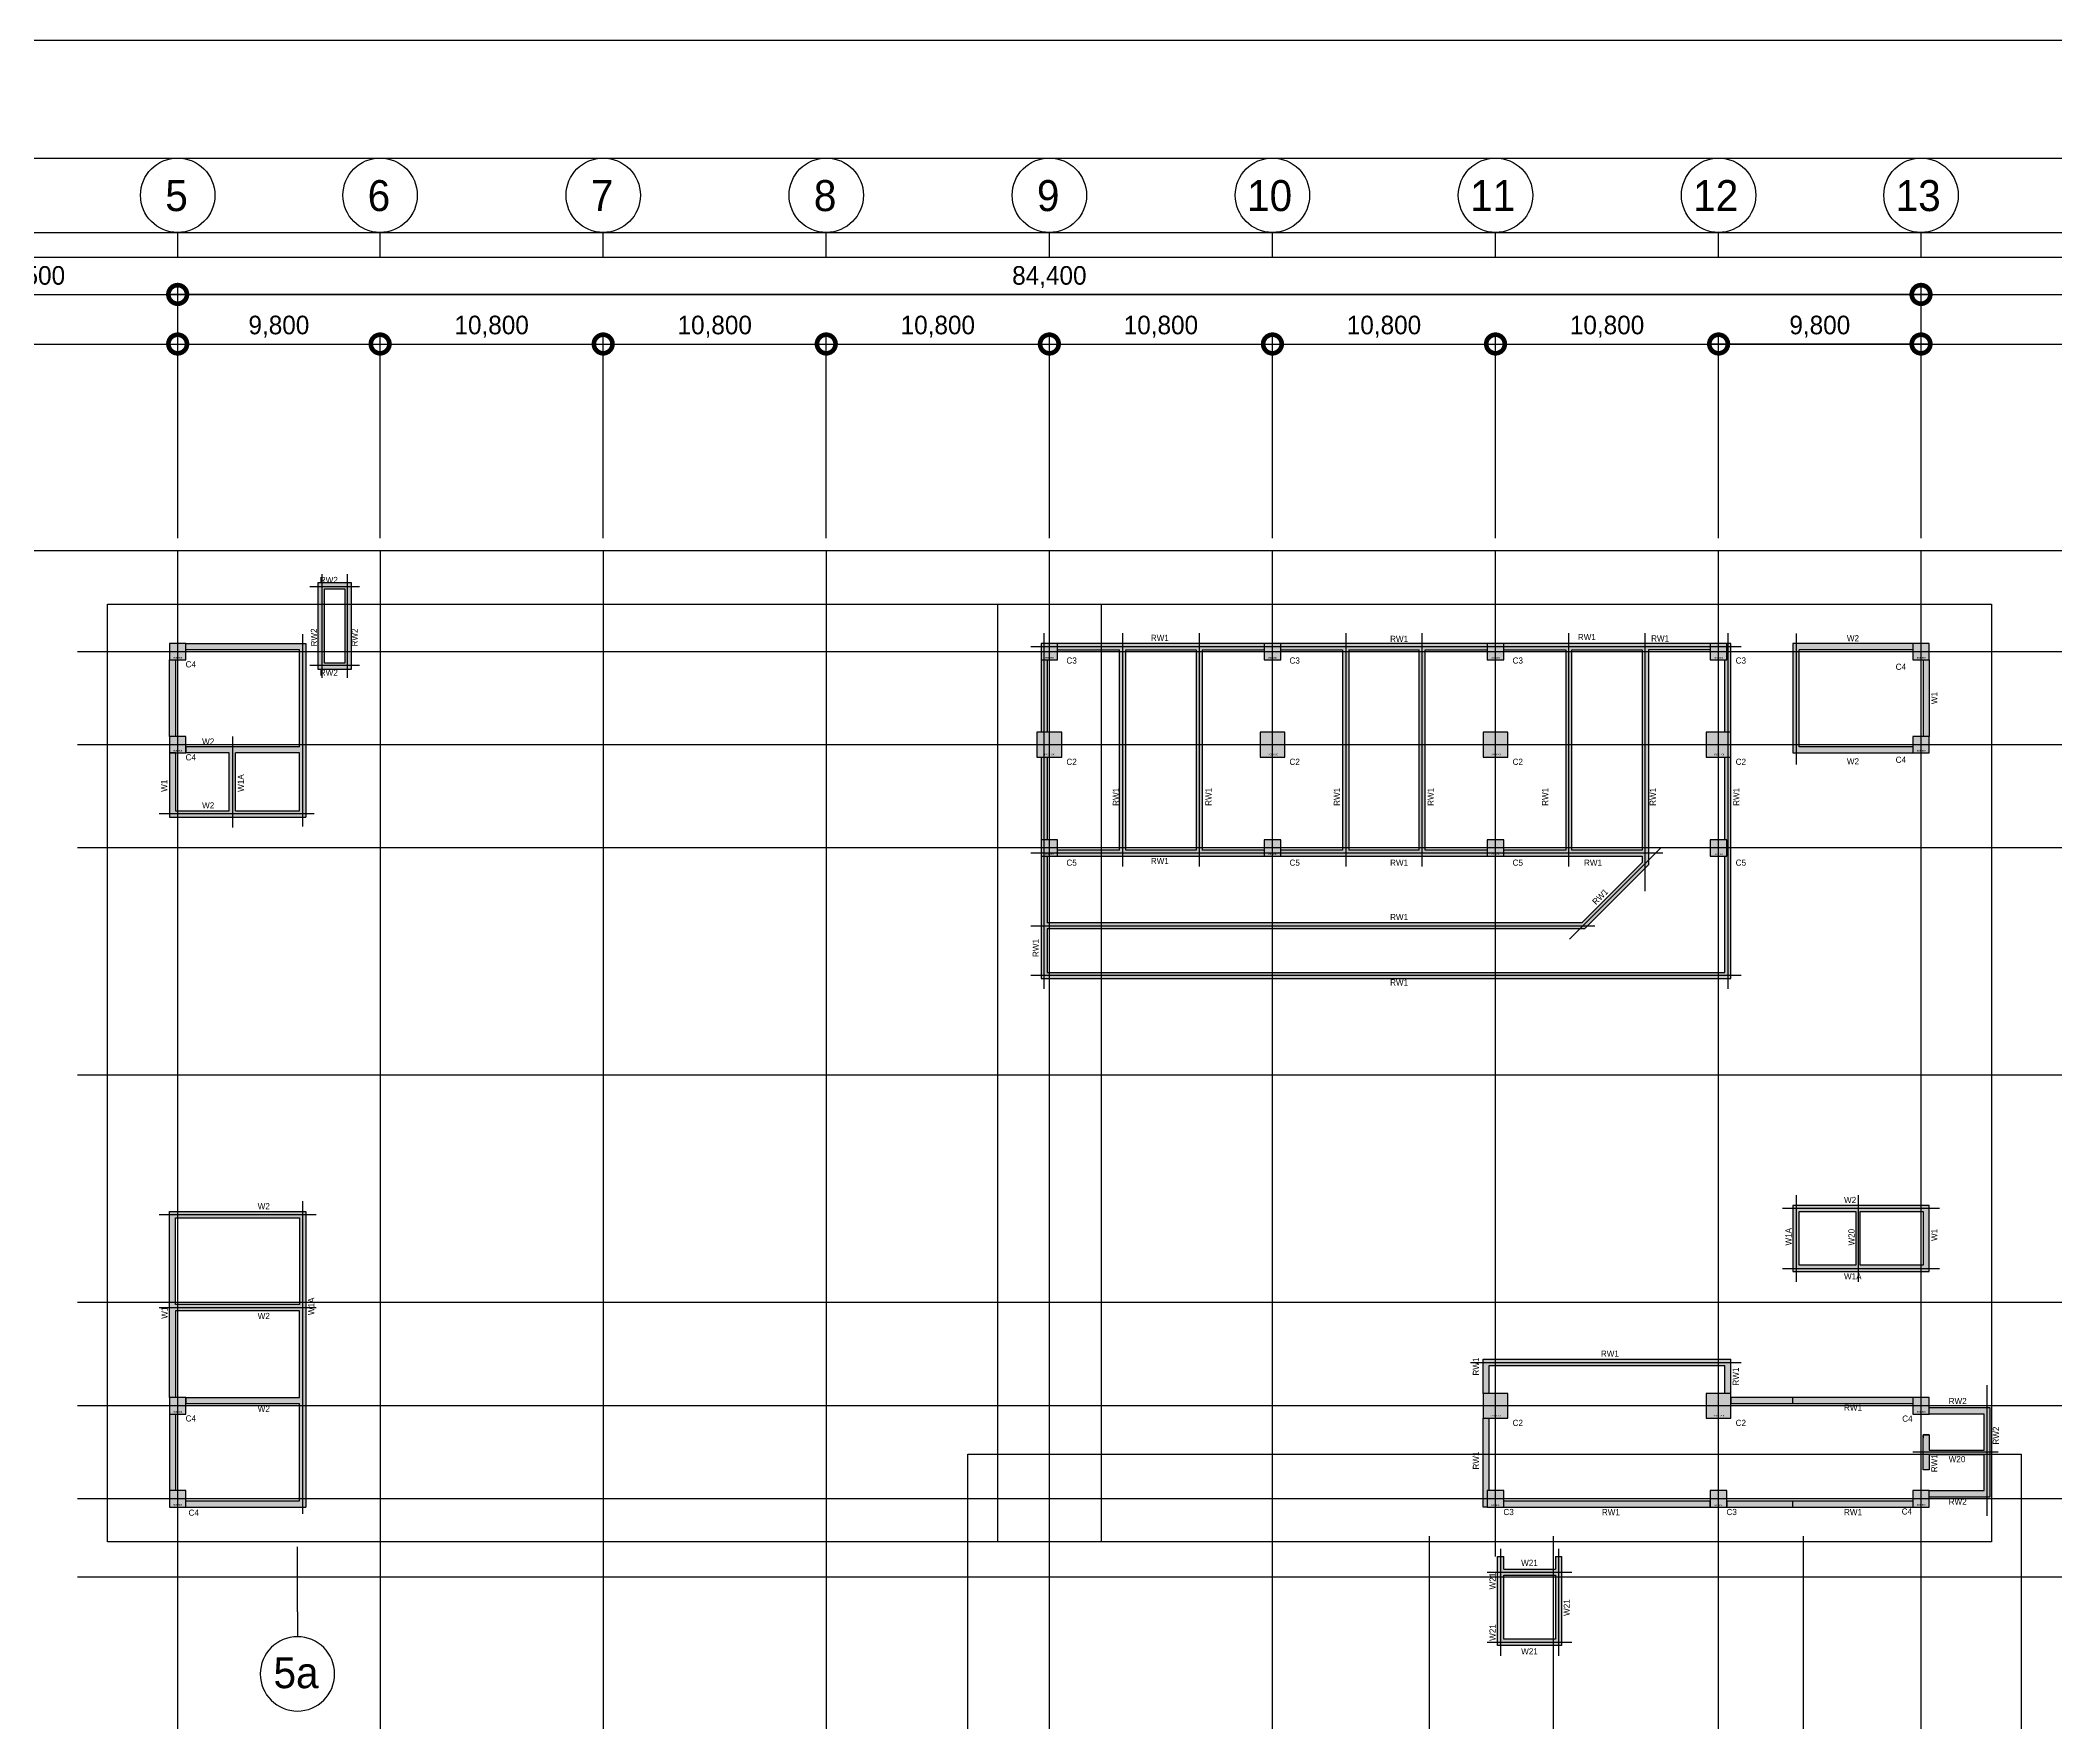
# Model space of a CAD drawing. Header units: millimetres. Extents: x 0 to 252300, y 0 to 178200.
# Drawn here: x 85903 to 183474, y 96767 to 178200 of the extents above; entities that cross this region are included whole.
import ezdxf

# ---------------------------------------------------------------- set-up
doc = ezdxf.new("R2010")
doc.units = ezdxf.units.MM
doc.header["$LTSCALE"] = 300
for name, color, linetype in [('A-CEN', 1, 'Continuous'), ('A-CEN_axis', 12, 'Continuous'), ('A-COLUMN', 2, 'Continuous'), ('A-CON', 2, 'Continuous'), ('A-DIM', 7, 'Continuous'), ('A-SYM-BUB', 3, 'Continuous'), ('구조SOLID', 253, 'Continuous')]:
    doc.layers.add(name, color=color, linetype=linetype)
doc.layers.add('NOPLOT', color=191, linetype='Continuous', plot=False)
doc.layers.add('기둥부호', color=171, linetype='Continuous', plot=False)
doc.styles.add('Gdim', font='Dotum.ttf')
doc.dimstyles.new('Gdim300', dxfattribs={"dimscale": 300, "dimtxt": 3, "dimasz": 6, "dimexe": 1.5, "dimexo": 2, "dimgap": 1, "dimtad": 1, "dimdec": 0, "dimzin": 0, "dimdsep": 46, "dimlunit": 6, "dimtxsty": 'Gdim', "dimblk": 'DOTSMALL', "dimblk1": 'DOTSMALL', "dimblk2": 'DOTSMALL', "dimcen": 1.5, "dimdle": 1.5, "dimclrd": 1, "dimclre": 1, "dimclrt": 256, "dimazin": 0, "dimtfac": 1, "dimtdec": 0, "dimtix": 1, "dimtmove": 2, "dimatfit": 3, "dimldrblk": 'DOTSMALL', "dimfxl": 1, "dimtolj": 1, "dimtzin": 0, "dimlwd": -1, "dimlwe": -1, "dimarcsym": 0})

# ---------------------------------------------------------------- blocks, each defined once
blk = doc.blocks.new('A$Cd589e0f6')
at = {"layer": 'NOPLOT'}
for points in [[(9900, -5700), (218700, -5700), (218700, -172500), (9900, -172500)], [(13500, -9300), (215100, -9300), (215100, -168900), (13500, -168900)], [(14700, -10500), (213900, -10500), (213900, -167700), (14700, -167700)], [(16500, -12300), (212100, -12300), (212100, -165900), (16500, -165900)], [(18900, -14700), (209700, -14700), (209700, -163500), (18900, -163500)], [(28900, -24700), (199700, -24700), (199700, -153500), (28900, -153500)]]:
    blk.add_lwpolyline(points, close=True, dxfattribs=at)
blk = doc.blocks.new('_DotSmall')
at = {"color": 0, "linetype": 'ByBlock', "const_width": 0.5}
blk.add_lwpolyline([(-0.0625, 0, 1), (0.0625, 0, 1)], format="xyb", close=True, dxfattribs=at)
blk = doc.blocks.new('*D41')
at = {"layer": 'A-DIM', "color": 1, "transparency": 16777216}
for p, q in [((62350, 14895), (74050, 14895)), ((62800, 5495), (62800, 15345)), ((73600, 5495), (73600, 15345))]:
    blk.add_line(p, q, dxfattribs=at)
at = {"layer": 'Defpoints', "color": 0, "transparency": 16777216}
for p in [(73600, 14895), (62800, 4895), (73600, 4895)]:
    blk.add_point(p, dxfattribs=at)
at = {"layer": 'A-DIM', "color": 1, "transparency": 16777216, "xscale": 1800, "yscale": 1800, "zscale": 1800, "rotation": 180}
blk.add_blockref('_DotSmall', (62800, 14895), dxfattribs=at)
at = {"layer": 'A-DIM', "color": 1, "transparency": 16777216, "xscale": 1800, "yscale": 1800, "zscale": 1800}
blk.add_blockref('_DotSmall', (73600, 14895), dxfattribs=at)
at = {"layer": 'A-DIM', "color": 3, "transparency": 16777216, "insert": (68200, 15732), "char_height": 900, "attachment_point": 5, "style": 'Gdim'}
blk.add_mtext('\\A1;10,800', dxfattribs=at)
blk = doc.blocks.new('*D42')
at = {"layer": 'A-DIM', "color": 1, "transparency": 16777216}
for p, q in [((51550, 14895), (63250, 14895)), ((52000, 5495), (52000, 15345)), ((62800, 5495), (62800, 15345))]:
    blk.add_line(p, q, dxfattribs=at)
at = {"layer": 'Defpoints', "color": 0, "transparency": 16777216}
for p in [(62800, 14895), (52000, 4895), (62800, 4895)]:
    blk.add_point(p, dxfattribs=at)
at = {"layer": 'A-DIM', "color": 1, "transparency": 16777216, "xscale": 1800, "yscale": 1800, "zscale": 1800, "rotation": 180}
blk.add_blockref('_DotSmall', (52000, 14895), dxfattribs=at)
at = {"layer": 'A-DIM', "color": 1, "transparency": 16777216, "xscale": 1800, "yscale": 1800, "zscale": 1800}
blk.add_blockref('_DotSmall', (62800, 14895), dxfattribs=at)
at = {"layer": 'A-DIM', "color": 3, "transparency": 16777216, "insert": (57400, 15732), "char_height": 900, "attachment_point": 5, "style": 'Gdim'}
blk.add_mtext('\\A1;10,800', dxfattribs=at)
blk = doc.blocks.new('*D43')
at = {"layer": 'A-DIM', "color": 1, "transparency": 16777216}
for p, q in [((41750, 14895), (52450, 14895)), ((42200, 5495), (42200, 15345)), ((52000, 5495), (52000, 15345))]:
    blk.add_line(p, q, dxfattribs=at)
at = {"layer": 'Defpoints', "color": 0, "transparency": 16777216}
for p in [(52000, 14895), (42200, 4895), (52000, 4895)]:
    blk.add_point(p, dxfattribs=at)
at = {"layer": 'A-DIM', "color": 1, "transparency": 16777216, "xscale": 1800, "yscale": 1800, "zscale": 1800, "rotation": 180}
blk.add_blockref('_DotSmall', (42200, 14895), dxfattribs=at)
at = {"layer": 'A-DIM', "color": 1, "transparency": 16777216, "xscale": 1800, "yscale": 1800, "zscale": 1800}
blk.add_blockref('_DotSmall', (52000, 14895), dxfattribs=at)
at = {"layer": 'A-DIM', "color": 3, "transparency": 16777216, "insert": (47100, 15732), "char_height": 900, "attachment_point": 5, "style": 'Gdim'}
blk.add_mtext('\\A1;9,800', dxfattribs=at)
blk = doc.blocks.new('*D44')
at = {"layer": 'A-DIM', "color": 1, "transparency": 16777216}
for p, q in [((27700, 5495), (27700, 17745)), ((42200, 5495), (42200, 17745)), ((27250, 17295), (42650, 17295))]:
    blk.add_line(p, q, dxfattribs=at)
at = {"layer": 'Defpoints', "color": 0, "transparency": 16777216}
for p in [(42200, 17295), (27700, 4895), (42200, 4895)]:
    blk.add_point(p, dxfattribs=at)
at = {"layer": 'A-DIM', "color": 1, "transparency": 16777216, "xscale": 1800, "yscale": 1800, "zscale": 1800, "rotation": 180}
blk.add_blockref('_DotSmall', (27700, 17295), dxfattribs=at)
at = {"layer": 'A-DIM', "color": 1, "transparency": 16777216, "xscale": 1800, "yscale": 1800, "zscale": 1800}
blk.add_blockref('_DotSmall', (42200, 17295), dxfattribs=at)
at = {"layer": 'A-DIM', "color": 3, "transparency": 16777216, "insert": (34950, 18132), "char_height": 900, "attachment_point": 5, "style": 'Gdim'}
blk.add_mtext('\\A1;14,500', dxfattribs=at)
blk = doc.blocks.new('*D48')
at = {"layer": 'A-DIM', "color": 1, "transparency": 16777216}
for p, q in [((73150, 14895), (84850, 14895)), ((73600, 5495), (73600, 15345)), ((84400, 5495), (84400, 15345))]:
    blk.add_line(p, q, dxfattribs=at)
at = {"layer": 'Defpoints', "color": 0, "transparency": 16777216}
for p in [(84400, 14895), (73600, 4895), (84400, 4895)]:
    blk.add_point(p, dxfattribs=at)
at = {"layer": 'A-DIM', "color": 1, "transparency": 16777216, "xscale": 1800, "yscale": 1800, "zscale": 1800, "rotation": 180}
blk.add_blockref('_DotSmall', (73600, 14895), dxfattribs=at)
at = {"layer": 'A-DIM', "color": 1, "transparency": 16777216, "xscale": 1800, "yscale": 1800, "zscale": 1800}
blk.add_blockref('_DotSmall', (84400, 14895), dxfattribs=at)
at = {"layer": 'A-DIM', "color": 3, "transparency": 16777216, "insert": (79000, 15732), "char_height": 900, "attachment_point": 5, "style": 'Gdim'}
blk.add_mtext('\\A1;10,800', dxfattribs=at)
blk = doc.blocks.new('*D55')
at = {"layer": 'A-DIM', "color": 1, "transparency": 16777216}
for p, q in [((105550, 14895), (117250, 14895)), ((106000, 5495), (106000, 15345)), ((116800, 5495), (116800, 15345))]:
    blk.add_line(p, q, dxfattribs=at)
at = {"layer": 'Defpoints', "color": 0, "transparency": 16777216}
for p in [(116800, 14895), (106000, 4895), (116800, 4895)]:
    blk.add_point(p, dxfattribs=at)
at = {"layer": 'A-DIM', "color": 1, "transparency": 16777216, "xscale": 1800, "yscale": 1800, "zscale": 1800, "rotation": 180}
blk.add_blockref('_DotSmall', (106000, 14895), dxfattribs=at)
at = {"layer": 'A-DIM', "color": 1, "transparency": 16777216, "xscale": 1800, "yscale": 1800, "zscale": 1800}
blk.add_blockref('_DotSmall', (116800, 14895), dxfattribs=at)
at = {"layer": 'A-DIM', "color": 3, "transparency": 16777216, "insert": (111400, 15732), "char_height": 900, "attachment_point": 5, "style": 'Gdim'}
blk.add_mtext('\\A1;10,800', dxfattribs=at)
blk = doc.blocks.new('*D56')
at = {"layer": 'A-DIM', "color": 1, "transparency": 16777216}
for p, q in [((127050, 14895), (116350, 14895)), ((116800, 5495), (116800, 15345)), ((126600, 5495), (126600, 15345))]:
    blk.add_line(p, q, dxfattribs=at)
at = {"layer": 'Defpoints', "color": 0, "transparency": 16777216}
for p in [(116800, 14895), (116800, 4895), (126600, 4895)]:
    blk.add_point(p, dxfattribs=at)
at = {"layer": 'A-DIM', "color": 1, "transparency": 16777216, "xscale": 1800, "yscale": 1800, "zscale": 1800, "rotation": 180}
blk.add_blockref('_DotSmall', (116800, 14895), dxfattribs=at)
at = {"layer": 'A-DIM', "color": 1, "transparency": 16777216, "xscale": 1800, "yscale": 1800, "zscale": 1800}
blk.add_blockref('_DotSmall', (126600, 14895), dxfattribs=at)
at = {"layer": 'A-DIM', "color": 3, "transparency": 16777216, "insert": (121700, 15732), "char_height": 900, "attachment_point": 5, "style": 'Gdim'}
blk.add_mtext('\\A1;9,800', dxfattribs=at)
blk = doc.blocks.new('*D57')
at = {"layer": 'A-DIM', "color": 1, "transparency": 16777216}
for p, q in [((42200, 5495), (42200, 17745)), ((126600, 5495), (126600, 17745)), ((127050, 17295), (41750, 17295))]:
    blk.add_line(p, q, dxfattribs=at)
at = {"layer": 'Defpoints', "color": 0, "transparency": 16777216}
for p in [(42200, 17295), (42200, 4895), (126600, 4895)]:
    blk.add_point(p, dxfattribs=at)
at = {"layer": 'A-DIM', "color": 1, "transparency": 16777216, "xscale": 1800, "yscale": 1800, "zscale": 1800, "rotation": 180}
blk.add_blockref('_DotSmall', (42200, 17295), dxfattribs=at)
at = {"layer": 'A-DIM', "color": 1, "transparency": 16777216, "xscale": 1800, "yscale": 1800, "zscale": 1800}
blk.add_blockref('_DotSmall', (126600, 17295), dxfattribs=at)
at = {"layer": 'A-DIM', "color": 3, "transparency": 16777216, "insert": (84400, 18132), "char_height": 900, "attachment_point": 5, "style": 'Gdim'}
blk.add_mtext('\\A1;84,400', dxfattribs=at)
blk = doc.blocks.new('*D58')
at = {"layer": 'A-DIM', "color": 1, "transparency": 16777216}
for p, q in [((94750, 14895), (106450, 14895)), ((95200, 5495), (95200, 15345)), ((106000, 5495), (106000, 15345))]:
    blk.add_line(p, q, dxfattribs=at)
at = {"layer": 'Defpoints', "color": 0, "transparency": 16777216}
for p in [(106000, 14895), (95200, 4895), (106000, 4895)]:
    blk.add_point(p, dxfattribs=at)
at = {"layer": 'A-DIM', "color": 1, "transparency": 16777216, "xscale": 1800, "yscale": 1800, "zscale": 1800, "rotation": 180}
blk.add_blockref('_DotSmall', (95200, 14895), dxfattribs=at)
at = {"layer": 'A-DIM', "color": 1, "transparency": 16777216, "xscale": 1800, "yscale": 1800, "zscale": 1800}
blk.add_blockref('_DotSmall', (106000, 14895), dxfattribs=at)
at = {"layer": 'A-DIM', "color": 3, "transparency": 16777216, "insert": (100600, 15732), "char_height": 900, "attachment_point": 5, "style": 'Gdim'}
blk.add_mtext('\\A1;10,800', dxfattribs=at)
blk = doc.blocks.new('*D59')
at = {"layer": 'A-DIM', "color": 1, "transparency": 16777216}
for p, q in [((83950, 14895), (95650, 14895)), ((84400, 5495), (84400, 15345)), ((95200, 5495), (95200, 15345))]:
    blk.add_line(p, q, dxfattribs=at)
at = {"layer": 'Defpoints', "color": 0, "transparency": 16777216}
for p in [(95200, 14895), (84400, 4895), (95200, 4895)]:
    blk.add_point(p, dxfattribs=at)
at = {"layer": 'A-DIM', "color": 1, "transparency": 16777216, "xscale": 1800, "yscale": 1800, "zscale": 1800, "rotation": 180}
blk.add_blockref('_DotSmall', (84400, 14895), dxfattribs=at)
at = {"layer": 'A-DIM', "color": 1, "transparency": 16777216, "xscale": 1800, "yscale": 1800, "zscale": 1800}
blk.add_blockref('_DotSmall', (95200, 14895), dxfattribs=at)
at = {"layer": 'A-DIM', "color": 3, "transparency": 16777216, "insert": (89800, 15732), "char_height": 900, "attachment_point": 5, "style": 'Gdim'}
blk.add_mtext('\\A1;10,800', dxfattribs=at)
blk = doc.blocks.new('C2')
at = {"layer": 'A-COLUMN'}
blk.add_lwpolyline([(-600, -600), (600, -600), (600, 600), (-600, 600)], close=True, dxfattribs=at)
at = {"layer": 'NOPLOT', "style": 'Gdim'}
blk.add_text('1200x1200', height=75, dxfattribs=at).set_placement((-247, -515))
blk = doc.blocks.new('C3')
at = {"layer": 'A-COLUMN'}
blk.add_lwpolyline([(-400, -400), (400, -400), (400, 400), (-400, 400)], close=True, dxfattribs=at)
at = {"layer": 'NOPLOT', "style": 'Gdim'}
blk.add_text('800x800', height=75, dxfattribs=at).set_placement((-204, -352))
blk = doc.blocks.new('C4')
at = {"layer": 'A-COLUMN'}
blk.add_lwpolyline([(-400, -400), (400, -400), (400, 400), (-400, 400)], close=True, dxfattribs=at)
at = {"layer": 'NOPLOT', "style": 'Gdim'}
blk.add_text('800X800', height=75, dxfattribs=at).set_placement((-201, -331))
blk = doc.blocks.new('grid-noplot-update')
at = {"layer": 'A-CEN_axis'}
for p, q in [((42200, -123905), (42200, 4895)), ((52000, 4895), (52000, -75026.5)), ((62800, 4895), (62800, -75026.5)), ((73600, 4895), (73600, -75026.5)), ((84400, -123905), (84400, 4895)), ((95200, -123905), (95200, 4895)), ((106000, -43800), (106000, 4895)), ((116800, -123905), (116800, 4895)), ((126600, -123905), (126600, 4895)), ((149346.4, 0), (37353.2, 0)), ((149346.4, -4500), (37353.2, -4500)), ((149346.4, -9500), (37353.2, -9500)), ((149346.4, -20500), (37353.2, -20500)), ((149346.4, -31500), (37353.2, -31500)), ((149346.4, -36500), (37353.2, -36500)), ((149346.4, -41000), (37353.2, -41000)), ((102800, -70600), (102800, -42815.4)), ((108800, -70600), (108800, -42815.4)), ((120900, -42815.4), (120900, -123905)), ((48000, -46476.2), (48000, -43330)), ((149346.4, -44800), (37353.2, -44800))]:
    blk.add_line(p, q, dxfattribs=at)
at = {"layer": 'A-SYM-BUB', "color": 7, "elevation": 0}
for points in [[(42200, 19095), (42200, 20295, -1), (42200, 23895, -1), (42200, 20295, 0)], [(52000, 19095), (52000, 20295, -1), (52000, 23895, -1), (52000, 20295, 0)], [(62800, 19095), (62800, 20295, -1), (62800, 23895, -1), (62800, 20295, 0)], [(73600, 19095), (73600, 20295, -1), (73600, 23895, -1), (73600, 20295, 0)], [(84400, 19095), (84400, 20295, -1), (84400, 23895, -1), (84400, 20295, 0)], [(95200, 19095), (95200, 20295, -1), (95200, 23895, -1), (95200, 20295, 0)], [(106000, 19095), (106000, 20295, -1), (106000, 23895, -1), (106000, 20295, 0)], [(116800, 19095), (116800, 20295, -1), (116800, 23895, -1), (116800, 20295, 0)], [(126600, 19095), (126600, 20295, -1), (126600, 23895, -1), (126600, 20295, 0)]]:
    blk.add_lwpolyline(points, format="xyb", dxfattribs=at)
at = {"layer": 'NOPLOT', "elevation": 0}
blk.add_lwpolyline([(48000, -46476.2), (48000, -47676.2, 1), (48000, -51276.2, 1), (48000, -47676.2, 0)], format="xyb", dxfattribs=at)
at = {"layer": 'A-SYM-BUB', "style": 'Gdim'}
for s, p in [('5', (41598.5, 21329)), ('6', (51398.5, 21329)), ('7', (62198.5, 21329)), ('8', (72998.5, 21329)), ('9', (83798.5, 21329)), ('10', (93971.8, 21329)), ('11', (104771.8, 21329)), ('12', (115571.8, 21329)), ('13', (125371.8, 21329))]:
    blk.add_text(s, height=1500, dxfattribs=at).set_placement(p)
at = {"layer": 'NOPLOT', "style": 'Gdim'}
blk.add_text('5a', height=1500, dxfattribs=at).set_placement((46838.6, -50167.5))
at = {"layer": 'A-DIM'}
for base, p1, p2, picture, middle in [((42200, 17295), (27700, 4895), (42200, 4895), '*D44', (34950, 18132.3)), ((52000, 14895), (42200, 4895), (52000, 4895), '*D43', (47100, 15732.3)), ((62800, 14895), (52000, 4895), (62800, 4895), '*D42', (57400, 15732.3)), ((73600, 14895), (62800, 4895), (73600, 4895), '*D41', (68200, 15732.3)), ((84400, 14895), (73600, 4895), (84400, 4895), '*D48', (79000, 15732.3)), ((116800, 14895), (126600, 4895), (116800, 4895), '*D56', (121700, 15732.3))]:
    dim = blk.add_linear_dim(base=base, p1=p1, p2=p2, angle=180, dimstyle='Gdim300', override={"dimtxsty": 'Gdim', "dimclrt": 3}, dxfattribs=at)
    dim.commit()
    dim.dimension.update_dxf_attribs({"geometry": picture, "text_midpoint": middle})
for base, p1, p2, picture, middle in [((42200, 17295), (126600, 4895), (42200, 4895), '*D57', (84400, 18132.3)), ((95200, 14895), (84400, 4895), (95200, 4895), '*D59', (89800, 15732.3)), ((106000, 14895), (95200, 4895), (106000, 4895), '*D58', (100600, 15732.3)), ((116800, 14895), (106000, 4895), (116800, 4895), '*D55', (111400, 15732.3))]:
    dim = blk.add_linear_dim(base=base, p1=p1, p2=p2, dimstyle='Gdim300', override={"dimtxsty": 'Gdim', "dimclrt": 3}, dxfattribs=at)
    dim.commit()
    dim.dimension.update_dxf_attribs({"geometry": picture, "text_midpoint": middle})

msp = doc.modelspace()

# ---------------------------------------------------------------- hatches: boundary and pattern name
at = {"layer": '구조SOLID', "transparency": 33554687}
h = msp.add_hatch(color=256, dxfattribs=at)
h.dxf.hatch_style = 1
h.paths.add_polyline_path([(100954, 151955), (99354, 151955), (99354, 147745), (100954, 147745)])
h.paths.add_polyline_path([(99654, 151655), (100654, 151655), (100654, 148045), (99654, 148045)], flags=16)
h = msp.add_hatch(color=256, dxfattribs=at)
h.dxf.hatch_style = 1
h.paths.add_polyline_path([(92954, 149005), (92154, 149005), (92154, 148205), (92954, 148205)])
h.paths.add_polyline_path([(98754, 149005), (92954, 149005), (92954, 148705), (98454, 148705), (98454, 144005), (92954, 144005), (92954, 143705), (95054, 143705), (95054, 140905), (92454, 140905), (92454, 143705), (92154, 143705), (92154, 140605), (98754, 140605)])
h.paths.add_polyline_path([(95354, 143705), (98454, 143705), (98454, 140905), (95354, 140905)], flags=16)
h.paths.add_polyline_path([(92454, 148205), (92154, 148205), (92154, 144505), (92454, 144505)], flags=17)
h.paths.add_polyline_path([(92954, 144505), (92154, 144505), (92154, 143705), (92954, 143705)], flags=17)
h = msp.add_hatch(color=256, dxfattribs=at)
h.dxf.hatch_style = 1
h.paths.add_polyline_path([(145154, 149005), (135154, 149005), (135154, 148705), (138154, 148705), (138154, 139005), (135154, 139005), (135154, 138705), (145154, 138705), (145154, 139005), (142154, 139005), (142154, 148705), (145154, 148705)], flags=17)
h.paths.add_polyline_path([(138454, 148705), (141854, 148705), (141854, 139005), (138454, 139005)], flags=16)
h.paths.add_polyline_path([(152954, 148705), (155954, 148705), (155954, 149005), (145954, 149005), (145954, 148705), (148954, 148705), (148954, 139005), (145954, 139005), (145954, 138705), (155954, 138705), (155954, 139005), (152954, 139005)], flags=17)
h.paths.add_polyline_path([(149254, 148705), (152654, 148705), (152654, 139005), (149254, 139005)], flags=16)
h.paths.add_polyline_path([(166754, 149005), (156754, 149005), (156754, 148705), (159754, 148705), (159754, 139005), (156754, 139005), (156754, 138705), (163454, 138705), (163454, 138408), (160531, 135485), (134654, 135485), (134654, 138705), (134354, 138705), (134354, 132785), (167754, 132785), (167754, 143505), (167454, 143505), (167454, 139505), (167554, 139505), (167554, 138705), (167454, 138705), (167454, 133085), (134654, 133085), (134654, 135185), (160655, 135185), (163754, 138284), (163754, 148705), (166754, 148705)])
h.paths.add_polyline_path([(160054, 148705), (163454, 148705), (163454, 139005), (160054, 139005)], flags=16)
h.paths.add_polyline_path([(167754, 149005), (167554, 149005), (167554, 148205), (167454, 148205), (167454, 144705), (167754, 144705)], flags=17)
h.paths.add_polyline_path([(134654, 148205), (134354, 148205), (134354, 144705), (134654, 144705)], flags=17)
h.paths.add_polyline_path([(134654, 143505), (134354, 143505), (134354, 139505), (134654, 139505)], flags=17)
h.paths.add_polyline_path([(134354, 149005), (135154, 149005), (135154, 148205), (134354, 148205)])
h.paths.add_polyline_path([(134154, 144705), (135354, 144705), (135354, 143505), (134154, 143505)])
h.paths.add_polyline_path([(134354, 139505), (135154, 139505), (135154, 138705), (134354, 138705)])
h.paths.add_polyline_path([(145154, 139505), (145954, 139505), (145954, 138705), (145154, 138705)], flags=17)
h.paths.add_polyline_path([(144954, 144705), (146154, 144705), (146154, 143505), (144954, 143505)], flags=17)
h.paths.add_polyline_path([(145154, 149005), (145954, 149005), (145954, 148205), (145154, 148205)])
h.paths.add_polyline_path([(155754, 144705), (156954, 144705), (156954, 143505), (155754, 143505)], flags=17)
h.paths.add_polyline_path([(155954, 139505), (156754, 139505), (156754, 138705), (155954, 138705)], flags=17)
h.paths.add_polyline_path([(155954, 149005), (156754, 149005), (156754, 148205), (155954, 148205)])
h.paths.add_polyline_path([(166754, 149005), (167554, 149005), (167554, 148205), (166754, 148205)])
h.paths.add_polyline_path([(166554, 144705), (167754, 144705), (167754, 143505), (166554, 143505)], flags=17)
h.paths.add_polyline_path([(166754, 139505), (167554, 139505), (167554, 138705), (166754, 138705)], flags=17)
h = msp.add_hatch(color=256, dxfattribs=at)
h.dxf.hatch_style = 1
h.paths.add_polyline_path([(177354, 149005), (176554, 149005), (176554, 148205), (177354, 148205)])
h.paths.add_polyline_path([(176554, 149005), (170754, 149005), (170754, 143705), (176554, 143705), (176554, 144005), (171054, 144005), (171054, 148705), (176554, 148705)])
h.paths.add_polyline_path([(177354, 144505), (176554, 144505), (176554, 143705), (177354, 143705)])
h.paths.add_polyline_path([(177354, 148205), (177054, 148205), (177054, 144505), (177354, 144505)])
h = msp.add_hatch(color=256, dxfattribs=at)
h.dxf.hatch_style = 1
h.paths.add_polyline_path([(92454, 116705), (98454, 116705), (98454, 112505), (92954, 112505), (92954, 112205), (98454, 112205), (98454, 107505), (92954, 107505), (92954, 107205), (98754, 107205), (98754, 121505), (92154, 121505), (92154, 112505), (92454, 112505)])
h.paths.add_polyline_path([(92454, 117005), (92454, 121205), (98454, 121205), (98454, 117005)], flags=16)
h.paths.add_polyline_path([(92954, 112505), (92154, 112505), (92154, 111705), (92954, 111705)], flags=17)
h.paths.add_polyline_path([(92454, 111705), (92154, 111705), (92154, 108005), (92454, 108005)], flags=17)
h.paths.add_polyline_path([(92954, 108005), (92154, 108005), (92154, 107205), (92954, 107205)], flags=17)
h = msp.add_hatch(color=256, dxfattribs=at)
h.dxf.hatch_style = 1
h.paths.add_polyline_path([(177354, 121805), (170754, 121805), (170754, 118605), (177354, 118605)])
h.paths.add_polyline_path([(173804, 121505), (173804, 118905), (171054, 118905), (171054, 121505)], flags=16)
h.paths.add_polyline_path([(174004, 121505), (177054, 121505), (177054, 118905), (174004, 118905)], flags=16)
h = msp.add_hatch(color=256, dxfattribs=at)
h.dxf.hatch_style = 1
h.paths.add_polyline_path([(156054, 111505), (155754, 111505), (155754, 107205), (155954, 107205), (155954, 108005), (156054, 108005)])
h.paths.add_polyline_path([(156954, 112705), (155754, 112705), (155754, 111505), (156954, 111505)])
h.paths.add_polyline_path([(156054, 114055), (167454, 114055), (167454, 112705), (167754, 112705), (167754, 114355), (155754, 114355), (155754, 112705), (156054, 112705)])
h.paths.add_polyline_path([(167754, 112705), (166554, 112705), (166554, 111505), (167754, 111505)])
h.paths.add_polyline_path([(176554, 112505), (167754, 112505), (167754, 112205), (176554, 112205)])
h.paths.add_polyline_path([(177354, 112505), (176554, 112505), (176554, 111705), (177354, 111705)])
h.paths.add_polyline_path([(180304, 112005), (177354, 112005), (177354, 111705), (180004, 111705), (180004, 109955), (177354, 109955), (177354, 110705), (177054, 110705), (177054, 109005), (177354, 109005), (177354, 109755), (180004, 109755), (180004, 108005), (177354, 108005), (177354, 107705), (180304, 107705)])
h.paths.add_polyline_path([(177354, 108005), (176554, 108005), (176554, 107205), (177354, 107205)])
h.paths.add_polyline_path([(176554, 107505), (167554, 107505), (167554, 107205), (176554, 107205)])
h.paths.add_polyline_path([(167554, 108005), (166754, 108005), (166754, 107205), (167554, 107205)])
h.paths.add_polyline_path([(166754, 107505), (156754, 107505), (156754, 107205), (166754, 107205)])
h.paths.add_polyline_path([(156754, 108005), (155954, 108005), (155954, 107205), (156754, 107205)])
h = msp.add_hatch(color=256, dxfattribs=at)
h.dxf.hatch_style = 1
h.paths.add_polyline_path([(156454, 104805), (156754, 104805), (156754, 104205), (156454, 104205)])
h.paths.add_polyline_path([(159554, 104805), (159254, 104805), (159254, 104205), (159554, 104205)])
h = msp.add_hatch(color=256, dxfattribs=at)
h.dxf.hatch_style = 1
h.paths.add_polyline_path([(159554, 104205), (156454, 104205), (156454, 100505), (159554, 100505)])
h.paths.add_polyline_path([(159254, 103905), (159254, 100805), (156754, 100805), (156754, 103905)], flags=16)

# ---------------------------------------------------------------- linework, layer by layer
at = {"layer": 'A-CEN'}
for p, q in [((99554, 147345), (99554, 152355)), ((100754, 152355), (100754, 147345)), ((98954, 151755), (101354, 151755)), ((98604, 149450), (98604, 140139)), ((134504, 132285), (134504, 149505)), ((138304, 138205), (138304, 149505)), ((142004, 149505), (142004, 138205)), ((149104, 149505), (149104, 138205)), ((152804, 138205), (152804, 149505)), ((159904, 138205), (159904, 149505)), ((163604, 137008), (163604, 149505)), ((167604, 149505), (167604, 132285)), ((170904, 149495), (170904, 143148)), ((133854, 148855), (168254, 148855)), ((101354, 147945), (98954, 147945)), ((95204, 144505), (95204, 140105)), ((99160, 140755), (91654, 140755)), ((164455, 138855), (133854, 138855)), ((159943, 134685), (164363, 139105)), ((133854, 135335), (161155, 135335)), ((168254, 132935), (133854, 132935)), ((98604, 122005), (98604, 106878)), ((170904, 122305), (170904, 118105)), ((173904, 122305), (173904, 118105)), ((99254, 121355), (91654, 121355)), ((177854, 121655), (170254, 121655)), ((170254, 118755), (177854, 118755)), ((99254, 116855), (91654, 116855)), ((155148, 114205), (168254, 114205)), ((180154, 106773), (180154, 113100)), ((180686, 109855), (176552, 109855)), ((156604, 100005), (156604, 105174)), ((159404, 105174), (159404, 100005)), ((155954, 104055), (160054, 104055)), ((160054, 100655), (155954, 100655))]:
    msp.add_line(p, q, dxfattribs=at)
at = {"layer": 'A-CON'}
for p, q in [((92954, 149005), (98754, 149005)), ((98454, 148705), (92954, 148705)), ((98454, 144005), (98454, 148705)), ((98754, 149005), (98754, 140605)), ((167754, 149005), (134354, 149005)), ((134354, 149005), (134354, 144705)), ((135154, 148705), (138154, 148705)), ((138154, 139005), (138154, 148705)), ((138454, 139005), (138454, 148705)), ((138454, 148705), (141854, 148705)), ((141854, 148705), (141854, 139005)), ((142154, 148705), (142154, 139005)), ((142154, 148705), (145154, 148705)), ((145954, 148705), (148954, 148705)), ((148954, 148705), (148954, 139005)), ((149254, 148705), (149254, 139005)), ((149254, 148705), (152654, 148705)), ((152654, 139005), (152654, 148705)), ((152954, 139005), (152954, 148705)), ((152954, 148705), (155954, 148705)), ((156754, 148705), (159754, 148705)), ((159754, 148705), (159754, 139005)), ((160054, 139005), (160054, 148705)), ((160054, 148705), (163454, 148705)), ((163454, 148705), (163454, 139005)), ((166754, 148705), (163754, 148705)), ((163754, 148705), (163754, 138284)), ((167754, 132785), (167754, 149005)), ((176554, 149005), (176554, 148705)), ((92154, 144505), (92154, 148205)), ((92454, 148205), (92454, 144505)), ((134654, 148205), (134654, 144705)), ((167454, 144705), (167454, 148205)), ((177054, 148205), (177054, 144505)), ((177054, 148205), (177354, 148205)), ((177354, 148205), (177354, 144505)), ((177354, 144505), (177054, 144505)), ((92154, 143705), (92154, 140605)), ((92454, 143705), (92154, 143705)), ((92454, 143705), (92454, 140905)), ((98454, 144005), (92954, 144005)), ((92954, 144005), (92954, 143705)), ((95054, 143705), (92954, 143705)), ((95054, 140905), (95054, 143705)), ((95354, 140905), (95354, 143705)), ((98454, 143705), (95354, 143705)), ((98454, 140905), (98454, 143705)), ((134354, 143505), (134354, 132785)), ((134654, 143505), (134654, 139505)), ((167454, 139505), (167454, 143505)), ((176554, 144005), (176554, 143705)), ((177054, 143705), (177354, 143705)), ((92154, 140605), (98754, 140605)), ((92454, 140905), (95054, 140905)), ((95354, 140905), (98454, 140905)), ((134654, 138705), (163454, 138705)), ((134654, 138705), (134654, 135485)), ((138154, 139005), (135154, 139005)), ((141854, 139005), (138454, 139005)), ((145154, 139005), (142154, 139005)), ((148954, 139005), (145954, 139005)), ((152654, 139005), (149254, 139005)), ((155954, 139005), (152954, 139005)), ((159754, 139005), (156754, 139005)), ((163454, 139005), (160054, 139005)), ((163454, 138705), (163454, 138408)), ((167454, 133085), (167454, 138705)), ((163454, 138408), (160531, 135485)), ((163754, 138284), (160655, 135185)), ((160531, 135485), (134654, 135485)), ((134654, 135185), (134654, 133085)), ((160655, 135185), (134654, 135185)), ((134354, 132785), (167754, 132785)), ((134654, 133085), (167454, 133085)), ((92154, 121505), (98754, 121505)), ((92154, 112505), (92154, 121505)), ((92454, 117005), (92454, 121205)), ((92454, 121205), (98454, 121205)), ((98454, 121205), (98454, 117005)), ((98754, 121505), (98754, 107205)), ((98454, 117005), (92454, 117005)), ((98454, 116705), (92454, 116705)), ((92454, 116705), (92454, 112505)), ((98454, 112505), (98454, 116705)), ((155754, 112705), (155754, 114355)), ((155754, 114355), (167754, 114355)), ((167754, 112705), (167754, 114355)), ((156054, 112705), (156054, 114055)), ((156054, 114055), (167454, 114055)), ((167454, 112705), (167454, 114055)), ((92454, 112505), (92154, 112505)), ((92954, 112505), (98454, 112505)), ((92954, 112505), (92954, 112205)), ((167754, 112705), (167454, 112705)), ((167754, 112505), (167754, 112205)), ((176554, 112505), (176554, 112205)), ((92154, 111705), (92154, 108005)), ((92454, 111705), (92454, 108005)), ((98454, 112205), (92954, 112205)), ((98454, 107505), (98454, 112205)), ((155754, 107205), (155754, 111505)), ((156054, 108005), (156054, 111505)), ((92954, 107505), (98454, 107505)), ((156754, 107205), (156754, 107505)), ((166754, 107205), (166754, 107505)), ((167554, 107505), (167554, 107205)), ((176554, 107505), (176554, 107205)), ((92954, 107205), (98754, 107205)), ((155954, 107205), (155754, 107205)), ((156454, 100505), (156454, 104805)), ((156754, 104205), (156754, 104805)), ((159254, 104805), (159254, 104205)), ((159554, 104805), (159554, 100505)), ((156754, 104205), (159254, 104205)), ((156754, 103905), (159254, 103905)), ((156754, 100805), (156754, 103905)), ((159254, 103905), (159254, 100805)), ((159554, 100505), (156454, 100505)), ((159254, 100805), (156754, 100805))]:
    msp.add_line(p, q, dxfattribs=at)
at = {"layer": 'A-CON', "elevation": 0}
for points in [[(99354, 151955), (100954, 151955), (100954, 147745), (99354, 147745)], [(99654, 151655), (100654, 151655), (100654, 148045), (99654, 148045)], [(170754, 121805), (170754, 118605), (177354, 118605), (177354, 121805)], [(171054, 121505), (173804, 121505), (173804, 118905), (171054, 118905)], [(174004, 121505), (177054, 121505), (177054, 118905), (174004, 118905)]]:
    msp.add_lwpolyline(points, close=True, dxfattribs=at)
for points in [[(176554, 149005), (170754, 149005), (170754, 143705), (176554, 143705)], [(176554, 148705), (171054, 148705)], [(176554, 144005), (171054, 144005), (171054, 148705)], [(176554, 112505), (167754, 112505)], [(176554, 112205), (167754, 112205)], [(177354, 107705), (180304, 107705), (180304, 112005), (177354, 112005)], [(180004, 109955), (180004, 111705), (177354, 111705)], [(177354, 110705), (177054, 110705), (177054, 110555)], [(177354, 109755), (177354, 109005), (177054, 109005), (177054, 110705), (177354, 110705)], [(177354, 110705), (177354, 109955)], [(177354, 109955), (180004, 109955)], [(177354, 108005), (180004, 108005), (180004, 109755)], [(177354, 109755), (180004, 109755)], [(156754, 107505), (166754, 107505)], [(167554, 107505), (176554, 107505)], [(156754, 107205), (166754, 107205)], [(167554, 107205), (176554, 107205)]]:
    msp.add_lwpolyline(points, dxfattribs=at)
at = {"layer": 'A-CON'}
for points in [[(156454, 104805), (156754, 104805)], [(159254, 104805), (159554, 104805)]]:
    msp.add_lwpolyline(points, dxfattribs=at)
at = {"layer": 'NOPLOT'}
for p, q in [((170754, 112205), (170754, 112505)), ((170754, 107205), (170754, 107505))]:
    msp.add_line(p, q, dxfattribs=at)
msp.add_lwpolyline([(0, 178200), (252300, 178200), (252300, 0), (0, 0)], close=True, dxfattribs=at)
at = {"layer": 'NOPLOT', "elevation": 0}
for points in [[(89154, 150915), (137257, 150915), (137257, 105515), (89154, 105515)], [(132260, 150915), (180363, 150915), (180363, 105515), (132260, 105515)], [(181810, 73578), (130813, 73578), (130813, 109772), (181810, 109772)]]:
    msp.add_lwpolyline(points, close=True, dxfattribs=at)

# ---------------------------------------------------------------- block references
at = {"layer": 'A-COLUMN'}
for name, p in [('C4', (92554, 148605)), ('C4', (134754, 148605)), ('C4', (145554, 148605)), ('C4', (156354, 148605)), ('C4', (167154, 148605)), ('C4', (176954, 148605)), ('C4', (92554, 144105)), ('C2', (134754, 144105)), ('C2', (145554, 144105)), ('C2', (156354, 144105)), ('C2', (167154, 144105)), ('C4', (176954, 144105)), ('C4', (134754, 139105)), ('C4', (145554, 139105)), ('C4', (156354, 139105)), ('C4', (167154, 139105)), ('C4', (92554, 112105)), ('C2', (156354, 112105)), ('C2', (167154, 112105)), ('C4', (176954, 112105)), ('C4', (92554, 107605)), ('C3', (156354, 107605)), ('C3', (167154, 107605)), ('C4', (176954, 107605))]:
    msp.add_blockref(name, p, dxfattribs=at)
at = {"layer": 'A-DIM'}
msp.add_blockref('grid-noplot-update', (50354, 148605), dxfattribs=at)
at = {"layer": 'NOPLOT'}
msp.add_blockref('A$Cd589e0f6', (0, 178200), dxfattribs=at)

# ---------------------------------------------------------------- texts
at = {"layer": '기둥부호', "color": 1, "linetype": 'ByBlock', "style": 'Gdim'}
for s, p in [('RW2', (99435, 151928, 0)), ('RW2', (99435, 147442, 0)), ('RW2', (178294, 112186, 0)), ('W20', (178294, 109376, 0)), ('RW2', (178294, 107316, 0))]:
    msp.add_text(s, height=300, dxfattribs=at).set_placement(p)
for p in [(99301, 148861, 0), (101269, 148861, 0), (180729, 110228, 0)]:
    msp.add_text('RW2', height=300, rotation=90, dxfattribs=at).set_placement(p)
at = {"layer": '기둥부호', "linetype": 'ByBlock', "style": 'Gdim'}
for s, p in [('RW1', (139669, 149126, 0)), ('RW1', (151250, 149077, 0)), ('RW1', (160341, 149165, 0)), ('RW1', (163886, 149099, 0)), ('W2', (173365, 149110, 0)), ('C3', (135581, 148029, 0)), ('C3', (146381, 148029, 0)), ('C3', (157181, 148029, 0)), ('C3', (167981, 148029, 0)), ('C4', (92939, 147845, 0)), ('C4', (175727, 147729, 0)), ('W2', (93736, 144106, 0)), ('C4', (92939, 143345, 0)), ('C2', (135581, 143129, 0)), ('C2', (146381, 143129, 0)), ('C2', (157181, 143129, 0)), ('C2', (167981, 143129, 0)), ('W2', (173365, 143147, 0)), ('C4', (175727, 143229, 0)), ('W2', (93736, 141019, 0)), ('C5', (135581, 138246, 0)), ('RW1', (139669, 138328, 0)), ('C5', (146381, 138246, 0)), ('C5', (157181, 138246, 0)), ('C5', (167981, 138246, 0)), ('RW1', (151250, 138245, 0)), ('RW1', (160640, 138245, 0)), ('RW1', (151250, 135612, 0)), ('RW1', (151250, 132447, 0)), ('W2', (173227, 121918, 0)), ('W2', (96429, 121615, 0)), ('W1A', (173227, 118220, 0)), ('W2', (96429, 116302, 0)), ('RW1', (161456, 114480, 0)), ('C4', (92939, 111345, 0)), ('W2', (96429, 111809, 0)), ('C2', (157181, 111129, 0)), ('C2', (157181, 111129, 0)), ('C2', (167981, 111129, 0)), ('RW1', (173227, 111868, 0)), ('C4', (176045, 111335, 0)), ('C4', (93082, 106783, 0)), ('C3', (156737, 106815, 0)), ('C3', (156737, 106815, 0)), ('C3', (156737, 106815, 0)), ('RW1', (161504, 106809, 0)), ('C3', (167537, 106815, 0)), ('C3', (167537, 106815, 0)), ('RW1', (173227, 106809, 0)), ('C4', (176018, 106841, 0)), ('W21', (157595, 104354, 0)), ('W21', (157595, 100070, 0))]:
    msp.add_text(s, height=300, dxfattribs=at).set_placement(p)
for s, rotation, p in [('W1', 90, (177746, 146067, 0)), ('W1A', 90, (95762, 141822, 0)), ('W1', 90, (92047, 141822, 0)), ('RW1', 90, (138127, 141145, 0)), ('RW1', 90, (142605, 141145, 0)), ('RW1', 90, (148826, 141145, 0)), ('RW1', 90, (153365, 141145, 0)), ('RW1', 90, (158906, 141145, 0)), ('RW1', 90, (164117, 141145, 0)), ('RW1', 90, (168160, 141145, 0)), ('RW1', 45, (161217, 136334, 0)), ('RW1', 90, (134243, 133828, 0)), ('W1A', 90, (170687, 119864, 0)), ('W20', 90, (173735, 119864, 0)), ('W1', 90, (177746, 120081, 0)), ('W1A', 90, (99171, 116495, 0)), ('W1', 90, (92066, 116316, 0)), ('RW1', 90, (155556, 113568, 0)), ('RW1', 90, (168134, 113083, 0)), ('RW1', 90, (155556, 109019, 0)), ('RW1', 90, (177746, 108889, 0)), ('W21', 90, (156361, 103218, 0)), ('W21', 90, (159951, 101933, 0)), ('W21', 90, (156361, 100728, 0))]:
    msp.add_text(s, height=300, rotation=rotation, dxfattribs=at).set_placement(p)

doc.saveas('drawing.dxf')
